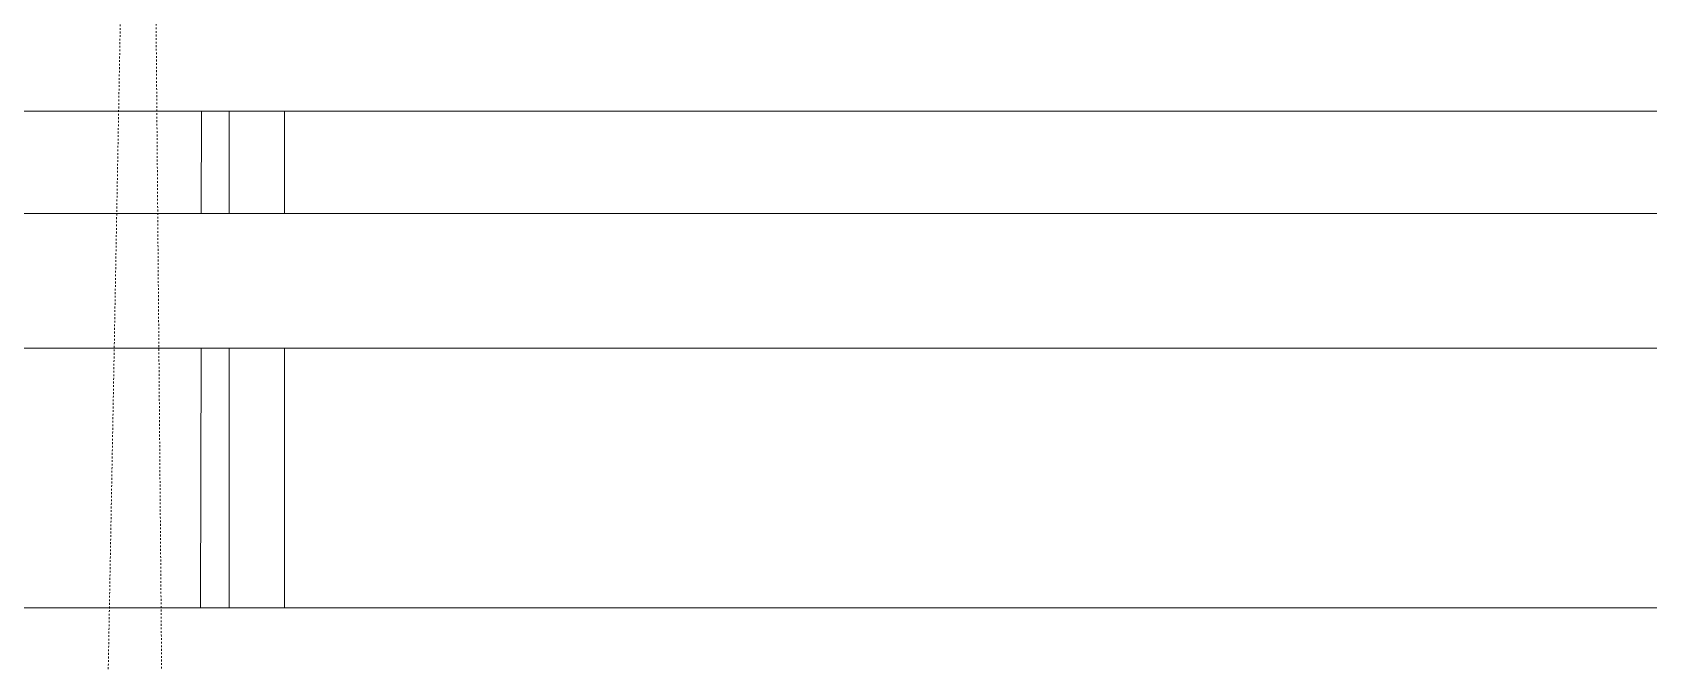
# Model space of a CAD drawing. Header units: millimetres. Extents: x 521 to 148073, y -17811 to 32040.
# Drawn here: x 65972.4 to 66062.9, y 20342.5 to 20377.7 of the extents above; entities that cross this region are included whole.
import ezdxf

# ---------------------------------------------------------------- set-up
doc = ezdxf.new("R2010")
doc.units = ezdxf.units.MM
doc.linetypes.add('PDF_IMPORT', pattern=[1, 0.8, -0.2])
doc.layers.add('Datové rozvody', color=6, linetype='Continuous')
doc.layers.add('PDF_Geometrie', color=7, linetype='Continuous', true_color=0xbdbdbd)

# ---------------------------------------------------------------- blocks, each defined once
blk = doc.blocks.new('projektor')
at = {"layer": 'PDF_Geometrie', "lineweight": 13}
for points in [[(86175.179, 14992.765), (86175.179, 15158.962), (86174.725, 15164.728), (86173.713, 15164.728), (86173.713, 15168.398), (86171.387, 15172.213)], [(86202.238, 14990.869), (86202.238, 15160.556)], [(86180.743, 15158.962), (86180.743, 14992.765)], [(86188.077, 14998.006), (86188.077, 15153.419)], [(86180.743, 15057.756), (86175.179, 15057.756)], [(86202.238, 15057.756), (86188.077, 15057.756)], [(86180.743, 15054.733), (86175.179, 15054.733)], [(86202.238, 15054.733), (86188.077, 15054.733)], [(86180.743, 15053.211), (86175.179, 15053.219), (86175.179, 15053.721)], [(86202.238, 15053.177), (86188.077, 15053.201), (86188.077, 15053.703)]]:
    blk.add_lwpolyline(points, dxfattribs=at)
at = {"layer": 'PDF_Geometrie', "linetype": 'PDF_IMPORT', "lineweight": 13, "ltscale": 0.013066}
blk.add_lwpolyline([(86219.182, 15047.895), (86098.43, 15050.138), (86250.034, 15051.435)], dxfattribs=at)

msp = doc.modelspace()

# ---------------------------------------------------------------- block references
at = {"layer": 'Datové rozvody', "xscale": 1.027900945623324, "yscale": 1.027900945623324, "zscale": 1.027900945623324, "rotation": 270.0000000000001}
msp.add_blockref('projektor', (50508.686, 108952.866), dxfattribs=at)

doc.saveas('drawing.dxf')
